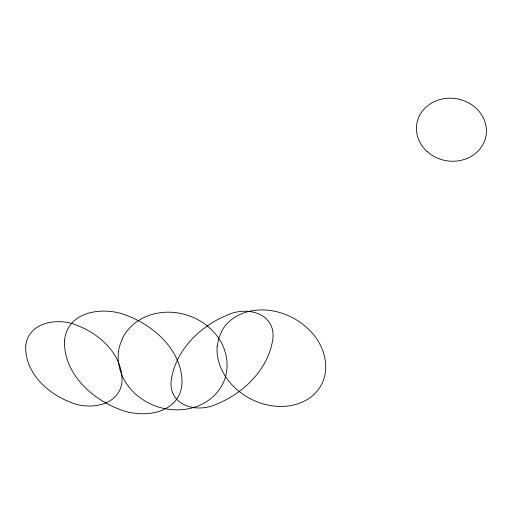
<?xml version="1.0" encoding="UTF-8"?>
<svg xmlns="http://www.w3.org/2000/svg" width="512" height="512" viewBox="0 0 512 512"><rect width="100%" height="100%" fill="white"/><g stroke="black" fill="none" stroke-linecap="round" stroke-linejoin="round"><path stroke-width="0.77" d="M217.133 346.509C216.128 360.346 222.15 373.882 231.283 384.032A66.125 59.123 10.2 0 0 247.091 396.922C265.242 407.718 289.664 410.579 308.141 398.989A43.776 39.142 10.2 0 0 320.064 387.04C331.059 369.683 324.883 346.573 311.526 332.346A66.125 59.123 10.2 0 0 295.725 319.456C277.574 308.659 253.146 305.798 234.669 317.382A43.776 39.142 10.2 0 0 222.746 329.331L218.97 337.344L217.133 346.509M64.538 340.576C63.296 372.486 90.675 398.144 118.515 408.922C141.242 418.918 179.13 414.758 181.971 384.307C183.213 352.397 155.834 326.733 127.994 315.962C105.267 305.965 67.379 310.125 64.538 340.576M25.754 346.01C24.659 372.147 47.078 393.216 69.901 402.003C88.493 410.618 119.571 406.208 121.99 381.709C123.078 355.571 100.666 334.502 77.843 325.715C59.251 317.101 28.166 321.51 25.754 346.01M171.488 378.406C166.778 405.478 196.614 413.773 216.794 404.07C243.488 393.248 267.475 369.971 272.557 340.806C277.261 313.734 247.43 305.44 227.251 315.142C200.55 325.965 176.57 349.242 171.488 378.406M118.477 351.52C116.96 363.405 120.621 375.565 127.59 385.203A57.946 51.814 10.2 0 0 150.656 404.019C167.11 411.686 187.168 412.115 203.347 403.514A51.283 45.856 10.2 0 0 222.534 384.288C230.387 369.222 227.648 350.266 217.69 336.845A57.946 51.814 10.2 0 0 194.618 318.029C178.17 310.362 158.112 309.933 141.926 318.534A51.283 45.856 10.2 0 0 122.739 337.76L119.386 346.694L118.477 351.52M427.27 151.686A35.117 31.398 10.2 0 0 485.44 138.323A35.117 31.398 10.2 0 0 441.523 99.155A35.117 31.398 10.2 0 0 427.27 151.686"/></g></svg>
